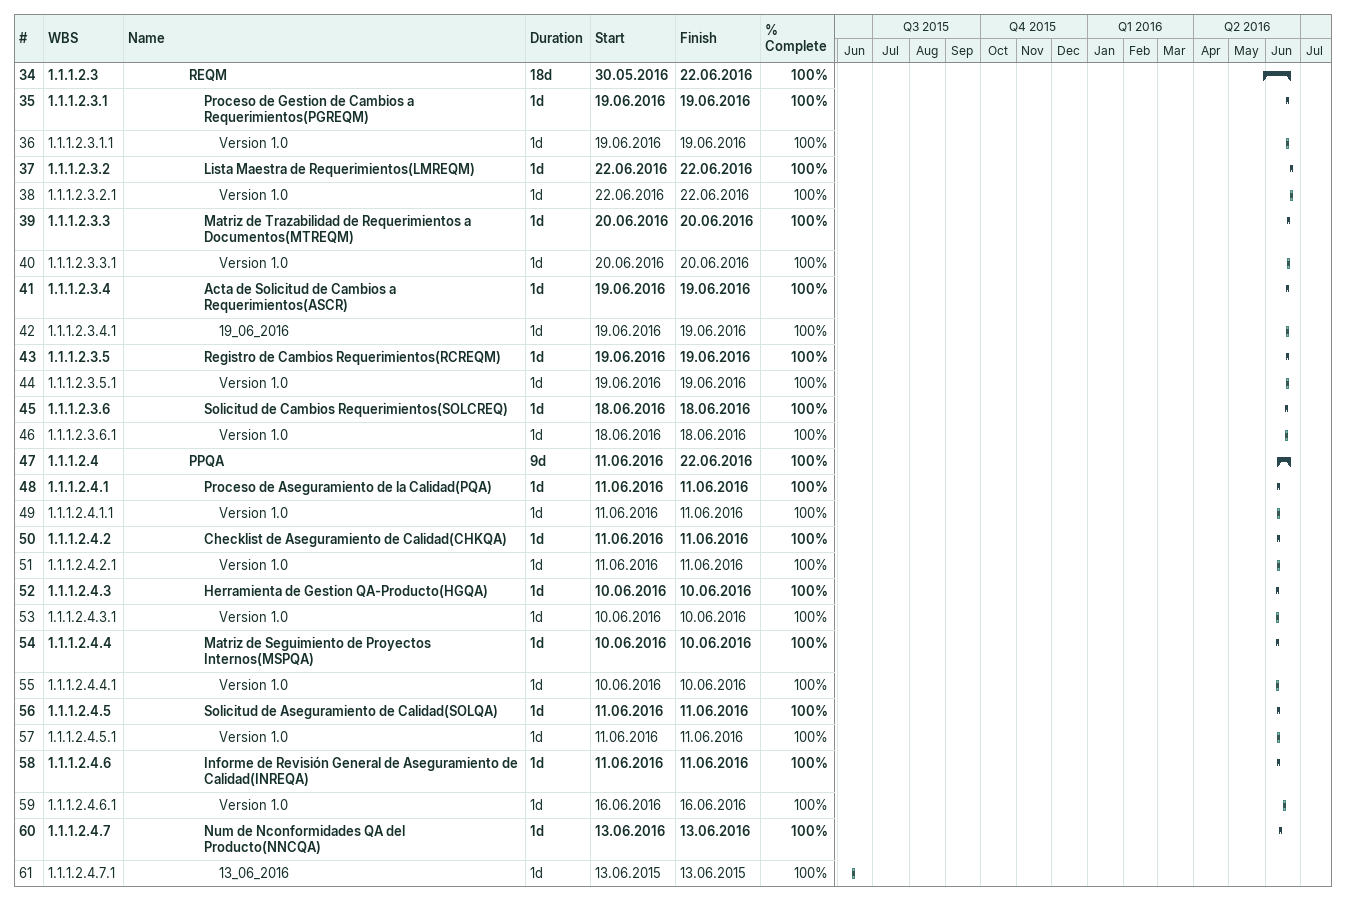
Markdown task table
| ID | WBS | Task | Duration | Start | Finish | % complete |
|---|---|---|---|---|---|---|
| 34 | 1.1.1.2.3 | **REQM** | 18d | 2016-05-30 | 2016-06-22 | 100 |
| 35 | 1.1.1.2.3.1 | **Proceso de Gestion de Cambios a Requerimientos(PGREQM)** | 1d | 2016-06-19 | 2016-06-19 | 100 |
| 36 | 1.1.1.2.3.1.1 | Version 1.0 | 1d | 2016-06-19 | 2016-06-19 | 100 |
| 37 | 1.1.1.2.3.2 | **Lista Maestra de Requerimientos(LMREQM)** | 1d | 2016-06-22 | 2016-06-22 | 100 |
| 38 | 1.1.1.2.3.2.1 | Version 1.0 | 1d | 2016-06-22 | 2016-06-22 | 100 |
| 39 | 1.1.1.2.3.3 | **Matriz de Trazabilidad de Requerimientos a Documentos(MTREQM)** | 1d | 2016-06-20 | 2016-06-20 | 100 |
| 40 | 1.1.1.2.3.3.1 | Version 1.0 | 1d | 2016-06-20 | 2016-06-20 | 100 |
| 41 | 1.1.1.2.3.4 | **Acta de Solicitud de Cambios a Requerimientos(ASCR)** | 1d | 2016-06-19 | 2016-06-19 | 100 |
| 42 | 1.1.1.2.3.4.1 | 19_06_2016 | 1d | 2016-06-19 | 2016-06-19 | 100 |
| 43 | 1.1.1.2.3.5 | **Registro de Cambios Requerimientos(RCREQM)** | 1d | 2016-06-19 | 2016-06-19 | 100 |
| 44 | 1.1.1.2.3.5.1 | Version 1.0 | 1d | 2016-06-19 | 2016-06-19 | 100 |
| 45 | 1.1.1.2.3.6 | **Solicitud de Cambios Requerimientos(SOLCREQ)** | 1d | 2016-06-18 | 2016-06-18 | 100 |
| 46 | 1.1.1.2.3.6.1 | Version 1.0 | 1d | 2016-06-18 | 2016-06-18 | 100 |
| 47 | 1.1.1.2.4 | **PPQA** | 9d | 2016-06-11 | 2016-06-22 | 100 |
| 48 | 1.1.1.2.4.1 | **Proceso de Aseguramiento de la Calidad(PQA)** | 1d | 2016-06-11 | 2016-06-11 | 100 |
| 49 | 1.1.1.2.4.1.1 | Version 1.0 | 1d | 2016-06-11 | 2016-06-11 | 100 |
| 50 | 1.1.1.2.4.2 | **Checklist de Aseguramiento de Calidad(CHKQA)** | 1d | 2016-06-11 | 2016-06-11 | 100 |
| 51 | 1.1.1.2.4.2.1 | Version 1.0 | 1d | 2016-06-11 | 2016-06-11 | 100 |
| 52 | 1.1.1.2.4.3 | **Herramienta de Gestion QA-Producto(HGQA)** | 1d | 2016-06-10 | 2016-06-10 | 100 |
| 53 | 1.1.1.2.4.3.1 | Version 1.0 | 1d | 2016-06-10 | 2016-06-10 | 100 |
| 54 | 1.1.1.2.4.4 | **Matriz de Seguimiento de Proyectos Internos(MSPQA)** | 1d | 2016-06-10 | 2016-06-10 | 100 |
| 55 | 1.1.1.2.4.4.1 | Version 1.0 | 1d | 2016-06-10 | 2016-06-10 | 100 |
| 56 | 1.1.1.2.4.5 | **Solicitud de Aseguramiento de Calidad(SOLQA)** | 1d | 2016-06-11 | 2016-06-11 | 100 |
| 57 | 1.1.1.2.4.5.1 | Version 1.0 | 1d | 2016-06-11 | 2016-06-11 | 100 |
| 58 | 1.1.1.2.4.6 | **Informe de Revisión General de Aseguramiento de Calidad(INREQA)** | 1d | 2016-06-11 | 2016-06-11 | 100 |
| 59 | 1.1.1.2.4.6.1 | Version 1.0 | 1d | 2016-06-16 | 2016-06-16 | 100 |
| 60 | 1.1.1.2.4.7 | **Num de Nconformidades QA del Producto(NNCQA)** | 1d | 2016-06-13 | 2016-06-13 | 100 |
| 61 | 1.1.1.2.4.7.1 | 13_06_2016 | 1d | 2015-06-13 | 2015-06-13 | 100 |
